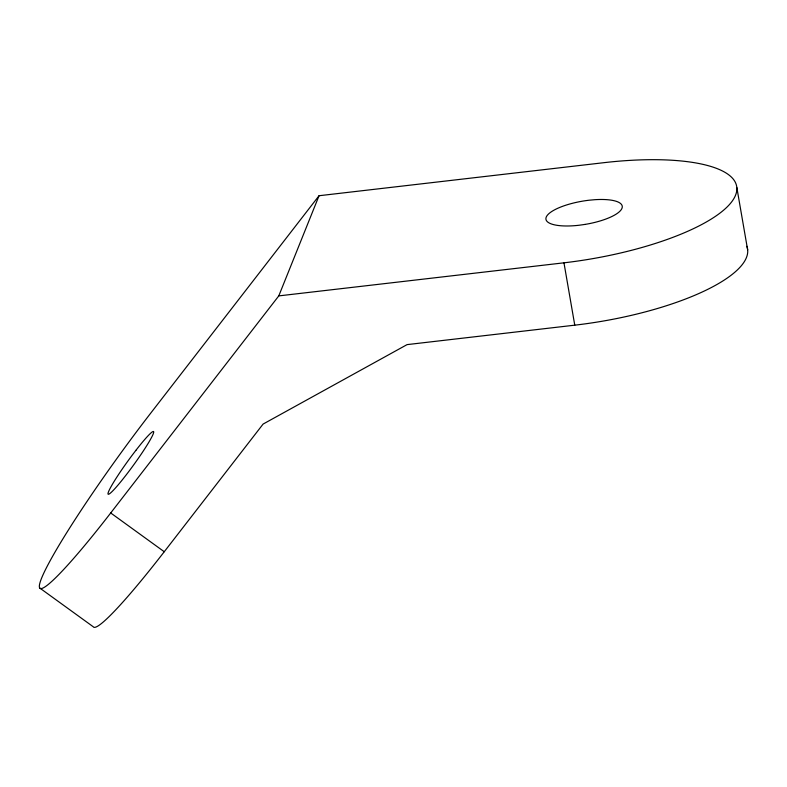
<?xml version="1.0" encoding="UTF-8"?>
<svg xmlns="http://www.w3.org/2000/svg" width="787" height="787" viewBox="0 0 787 787"><rect width="100%" height="100%" fill="white"/><g stroke="black" fill="none" stroke-linecap="round" stroke-linejoin="round"><path stroke-width="1.18" d="M278.785 295.892L319.05 195.727L604.229 162.643A154.862 46.699 -9.8 0 1 735.56 195.166A154.862 46.699 -9.8 0 1 563.964 262.819L278.785 295.892L110.711 512.967A154.862 13.881 -54.1 0 1 41.583 578.179A154.862 13.881 -54.1 0 1 150.986 412.801L319.05 195.727M39.734 588.007L93.269 626.777A154.862 13.881 -54.1 0 0 164.257 551.736L263.094 424.075L407.076 344.617L574.766 325.169A154.862 46.699 -9.8 0 0 746.883 246.301M110.711 512.967L164.257 551.736M736.839 187.542L747.65 249.892M563.964 262.819L574.766 325.169M135.885 450.361L132.324 455.024A38.711 3.473 -54.1 0 0 108.537 491.708A38.711 3.473 -54.1 0 0 122.388 479.755L125.812 475.407A38.711 3.473 -54.1 0 0 153.16 434.06A38.711 3.473 -54.1 0 0 135.885 450.361M585.046 224.413L579.065 225.249A38.711 11.677 -9.8 0 1 546.227 217.123A38.711 11.677 -9.8 0 1 589.129 200.213L594.992 199.682A38.711 11.677 -9.8 0 1 621.956 208.339A38.711 11.677 -9.8 0 1 585.046 224.413"/></g></svg>
